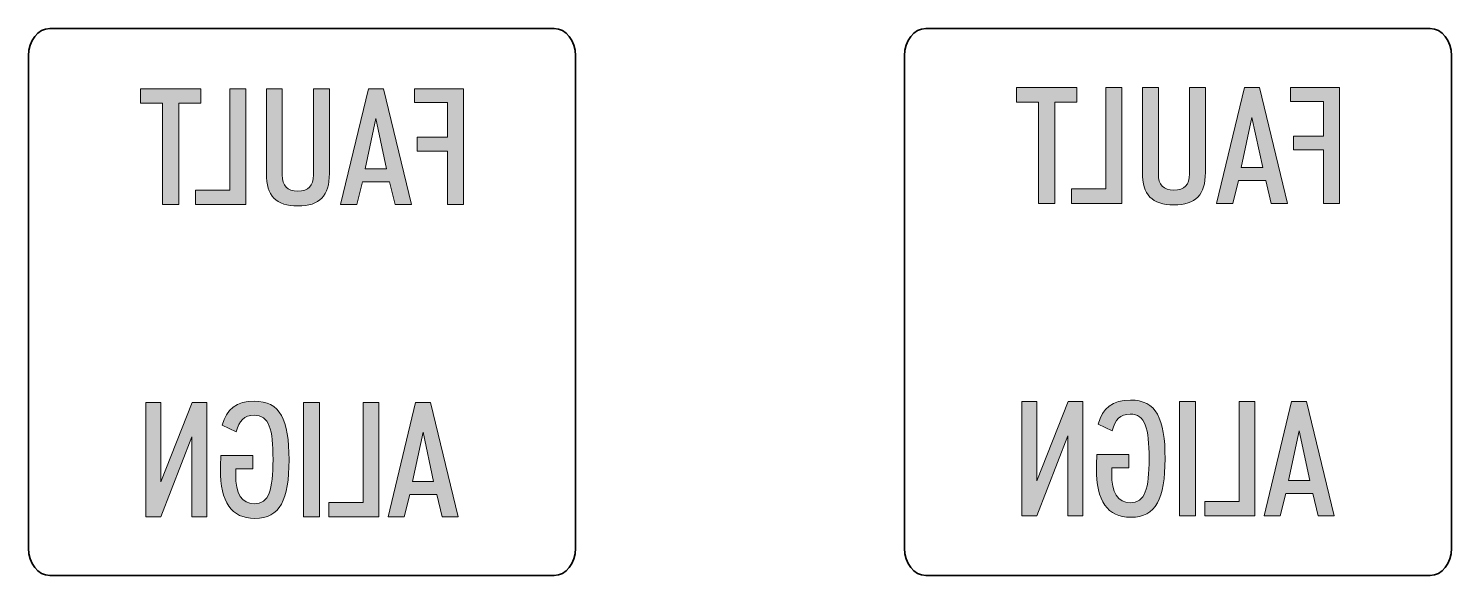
# Model space of a CAD drawing. Header units: millimetres. Extents: x 8 to 201, y 31 to 295.
# Drawn here: x 142.24 to 178.66, y 257.36 to 271.36 of the extents above; entities that cross this region are included whole.
import ezdxf

# ---------------------------------------------------------------- set-up
doc = ezdxf.new("R2010")
doc.units = ezdxf.units.MM
doc.header["$MEASUREMENT"] = 0
doc.layers.add('Layer 1', color=7, linetype='Continuous', lineweight=0)

# ---------------------------------------------------------------- blocks, each defined once
blk = doc.blocks.new('Block_2')
at = {"layer": 'Layer 1', "true_color": 0x1d1e1b, "transparency": 33554687}
h = blk.add_hatch(color=250, dxfattribs=at)
h.dxf.hatch_style = 2
edge = h.paths.add_edge_path()
edge.add_spline(control_points=[(146.802, 258.859), (146.802, 258.859), (146.416, 258.859), (146.416, 258.859), (146.416, 258.859), (146.416, 260.907), (146.416, 260.907), (146.416, 260.907), (145.62, 258.859), (145.62, 258.859), (145.62, 258.859), (145.24, 258.859), (145.24, 258.859), (145.24, 258.859), (145.24, 261.785), (145.24, 261.785), (145.24, 261.785), (145.625, 261.785), (145.625, 261.785), (145.625, 261.785), (145.625, 259.753), (145.625, 259.753), (145.625, 259.753), (146.425, 261.785), (146.425, 261.785), (146.425, 261.785), (146.802, 261.785), (146.802, 261.785), (146.802, 261.785), (146.802, 258.859), (146.802, 258.859)], knot_values=[0, 0, 0, 0, 1, 1, 1, 2, 2, 2, 3, 3, 3, 4, 4, 4, 5, 5, 5, 6, 6, 6, 7, 7, 7, 8, 8, 8, 9, 9, 9, 10, 10, 10, 10], degree=3, periodic=0)
h = blk.add_hatch(color=250, dxfattribs=at)
h.dxf.hatch_style = 2
edge = h.paths.add_edge_path()
edge.add_spline(control_points=[(147.162, 260.431), (147.162, 260.431), (147.975, 260.431), (147.975, 260.431), (147.975, 260.431), (147.975, 260.086), (147.975, 260.086), (147.975, 260.086), (147.543, 260.086), (147.543, 260.086), (147.539, 260.037), (147.539, 259.991), (147.539, 259.946), (147.539, 259.45), (147.695, 259.195), (148.013, 259.195), (148.394, 259.195), (148.495, 259.548), (148.495, 260.328), (148.495, 261.104), (148.398, 261.461), (148.013, 261.461), (147.763, 261.461), (147.615, 261.321), (147.555, 261.038), (147.555, 261.038), (147.196, 261.206), (147.196, 261.206), (147.297, 261.617), (147.568, 261.822), (148.017, 261.822), (148.677, 261.822), (148.906, 261.35), (148.906, 260.32), (148.906, 259.298), (148.673, 258.822), (148.03, 258.822), (147.424, 258.822), (147.149, 259.232), (147.149, 260.082), (147.149, 260.188), (147.153, 260.307), (147.162, 260.431)], knot_values=[0, 0, 0, 0, 1, 1, 1, 2, 2, 2, 3, 3, 3, 4, 4, 4, 5, 5, 5, 6, 6, 6, 7, 7, 7, 8, 8, 8, 9, 9, 9, 10, 10, 10, 11, 11, 11, 12, 12, 12, 13, 13, 13, 14, 14, 14, 14], degree=3, periodic=0)
h = blk.add_hatch(color=250, dxfattribs=at)
h.dxf.hatch_style = 2
edge = h.paths.add_edge_path()
edge.add_spline(control_points=[(149.681, 258.859), (149.681, 258.859), (149.274, 258.859), (149.274, 258.859), (149.274, 258.859), (149.274, 261.785), (149.274, 261.785), (149.274, 261.785), (149.681, 261.785), (149.681, 261.785), (149.681, 261.785), (149.681, 258.859), (149.681, 258.859)], knot_values=[0, 0, 0, 0, 1, 1, 1, 2, 2, 2, 3, 3, 3, 4, 4, 4, 4], degree=3, periodic=0)
h = blk.add_hatch(color=250, dxfattribs=at)
h.dxf.hatch_style = 2
edge = h.paths.add_edge_path()
edge.add_spline(control_points=[(151.205, 258.859), (151.205, 258.859), (149.926, 258.859), (149.926, 258.859), (149.926, 258.859), (149.926, 259.224), (149.926, 259.224), (149.926, 259.224), (150.798, 259.224), (150.798, 259.224), (150.798, 259.224), (150.798, 261.785), (150.798, 261.785), (150.798, 261.785), (151.205, 261.785), (151.205, 261.785), (151.205, 261.785), (151.205, 258.859), (151.205, 258.859)], knot_values=[0, 0, 0, 0, 1, 1, 1, 2, 2, 2, 3, 3, 3, 4, 4, 4, 5, 5, 5, 6, 6, 6, 6], degree=3, periodic=0)
h = blk.add_hatch(color=250, dxfattribs=at)
h.dxf.hatch_style = 2
edge = h.paths.add_edge_path()
edge.add_spline(control_points=[(152.335, 261.03), (152.335, 261.03), (152.064, 259.762), (152.064, 259.762), (152.064, 259.762), (152.606, 259.762), (152.606, 259.762), (152.606, 259.762), (152.335, 261.03), (152.335, 261.03)], knot_values=[0, 0, 0, 0, 1, 1, 1, 2, 2, 2, 3, 3, 3, 3], degree=3, periodic=0)
edge = h.paths.add_edge_path()
edge.add_spline(control_points=[(153.233, 258.859), (153.233, 258.859), (152.822, 258.859), (152.822, 258.859), (152.822, 258.859), (152.683, 259.433), (152.683, 259.433), (152.683, 259.433), (151.992, 259.433), (151.992, 259.433), (151.992, 259.433), (151.848, 258.859), (151.848, 258.859), (151.848, 258.859), (151.438, 258.859), (151.438, 258.859), (151.438, 258.859), (152.145, 261.785), (152.145, 261.785), (152.145, 261.785), (152.526, 261.785), (152.526, 261.785), (152.526, 261.785), (153.233, 258.859), (153.233, 258.859)], knot_values=[0, 0, 0, 0, 1, 1, 1, 2, 2, 2, 3, 3, 3, 4, 4, 4, 5, 5, 5, 6, 6, 6, 7, 7, 7, 8, 8, 8, 8], degree=3, periodic=0)
at = {"layer": 'Layer 1'}
for points, knots in [([(146.802, 258.859), (146.802, 258.859), (146.416, 258.859), (146.416, 258.859), (146.416, 258.859), (146.416, 260.907), (146.416, 260.907), (146.416, 260.907), (145.62, 258.859), (145.62, 258.859), (145.62, 258.859), (145.24, 258.859), (145.24, 258.859), (145.24, 258.859), (145.24, 261.785), (145.24, 261.785), (145.24, 261.785), (145.625, 261.785), (145.625, 261.785), (145.625, 261.785), (145.625, 259.753), (145.625, 259.753), (145.625, 259.753), (146.425, 261.785), (146.425, 261.785), (146.425, 261.785), (146.802, 261.785), (146.802, 261.785), (146.802, 261.785), (146.802, 258.859), (146.802, 258.859)], [0, 0, 0, 0, 1, 1, 1, 2, 2, 2, 3, 3, 3, 4, 4, 4, 5, 5, 5, 6, 6, 6, 7, 7, 7, 8, 8, 8, 9, 9, 9, 10, 10, 10, 10]), ([(147.162, 260.431), (147.162, 260.431), (147.975, 260.431), (147.975, 260.431), (147.975, 260.431), (147.975, 260.086), (147.975, 260.086), (147.975, 260.086), (147.543, 260.086), (147.543, 260.086), (147.539, 260.037), (147.539, 259.991), (147.539, 259.946), (147.539, 259.45), (147.695, 259.195), (148.013, 259.195), (148.394, 259.195), (148.495, 259.548), (148.495, 260.328), (148.495, 261.104), (148.398, 261.461), (148.013, 261.461), (147.763, 261.461), (147.615, 261.321), (147.555, 261.038), (147.555, 261.038), (147.196, 261.206), (147.196, 261.206), (147.297, 261.617), (147.568, 261.822), (148.017, 261.822), (148.677, 261.822), (148.906, 261.35), (148.906, 260.32), (148.906, 259.298), (148.673, 258.822), (148.03, 258.822), (147.424, 258.822), (147.149, 259.232), (147.149, 260.082), (147.149, 260.188), (147.153, 260.307), (147.162, 260.431)], [0, 0, 0, 0, 1, 1, 1, 2, 2, 2, 3, 3, 3, 4, 4, 4, 5, 5, 5, 6, 6, 6, 7, 7, 7, 8, 8, 8, 9, 9, 9, 10, 10, 10, 11, 11, 11, 12, 12, 12, 13, 13, 13, 14, 14, 14, 14]), ([(149.681, 258.859), (149.681, 258.859), (149.274, 258.859), (149.274, 258.859), (149.274, 258.859), (149.274, 261.785), (149.274, 261.785), (149.274, 261.785), (149.681, 261.785), (149.681, 261.785), (149.681, 261.785), (149.681, 258.859), (149.681, 258.859)], [0, 0, 0, 0, 1, 1, 1, 2, 2, 2, 3, 3, 3, 4, 4, 4, 4]), ([(151.205, 258.859), (151.205, 258.859), (149.926, 258.859), (149.926, 258.859), (149.926, 258.859), (149.926, 259.224), (149.926, 259.224), (149.926, 259.224), (150.798, 259.224), (150.798, 259.224), (150.798, 259.224), (150.798, 261.785), (150.798, 261.785), (150.798, 261.785), (151.205, 261.785), (151.205, 261.785), (151.205, 261.785), (151.205, 258.859), (151.205, 258.859)], [0, 0, 0, 0, 1, 1, 1, 2, 2, 2, 3, 3, 3, 4, 4, 4, 5, 5, 5, 6, 6, 6, 6]), ([(153.233, 258.859), (153.233, 258.859), (152.822, 258.859), (152.822, 258.859), (152.822, 258.859), (152.683, 259.433), (152.683, 259.433), (152.683, 259.433), (151.992, 259.433), (151.992, 259.433), (151.992, 259.433), (151.848, 258.859), (151.848, 258.859), (151.848, 258.859), (151.438, 258.859), (151.438, 258.859), (151.438, 258.859), (152.145, 261.785), (152.145, 261.785), (152.145, 261.785), (152.526, 261.785), (152.526, 261.785), (152.526, 261.785), (153.233, 258.859), (153.233, 258.859)], [0, 0, 0, 0, 1, 1, 1, 2, 2, 2, 3, 3, 3, 4, 4, 4, 5, 5, 5, 6, 6, 6, 7, 7, 7, 8, 8, 8, 8]), ([(152.335, 261.03), (152.335, 261.03), (152.064, 259.762), (152.064, 259.762), (152.064, 259.762), (152.606, 259.762), (152.606, 259.762), (152.606, 259.762), (152.335, 261.03), (152.335, 261.03)], [0, 0, 0, 0, 1, 1, 1, 2, 2, 2, 3, 3, 3, 3])]:
    blk.add_open_spline(points, degree=3, knots=knots, dxfattribs=at)
blk = doc.blocks.new('Block_3')
at = {"layer": 'Layer 1', "true_color": 0x1d1e1b, "transparency": 33554687}
h = blk.add_hatch(color=250, dxfattribs=at)
h.dxf.hatch_style = 2
edge = h.paths.add_edge_path()
edge.add_spline(control_points=[(146.084, 266.854), (146.084, 266.854), (145.668, 266.854), (145.668, 266.854), (145.668, 266.854), (145.668, 269.447), (145.668, 269.447), (145.668, 269.447), (145.102, 269.447), (145.102, 269.447), (145.102, 269.447), (145.102, 269.817), (145.102, 269.817), (145.102, 269.817), (146.649, 269.817), (146.649, 269.817), (146.649, 269.817), (146.649, 269.447), (146.649, 269.447), (146.649, 269.447), (146.084, 269.447), (146.084, 269.447), (146.084, 269.447), (146.084, 266.854), (146.084, 266.854)], knot_values=[0, 0, 0, 0, 1, 1, 1, 2, 2, 2, 3, 3, 3, 4, 4, 4, 5, 5, 5, 6, 6, 6, 7, 7, 7, 8, 8, 8, 8], degree=3, periodic=0)
h = blk.add_hatch(color=250, dxfattribs=at)
h.dxf.hatch_style = 2
edge = h.paths.add_edge_path()
edge.add_spline(control_points=[(147.802, 266.854), (147.802, 266.854), (146.508, 266.854), (146.508, 266.854), (146.508, 266.854), (146.508, 267.224), (146.508, 267.224), (146.508, 267.224), (147.391, 267.224), (147.391, 267.224), (147.391, 267.224), (147.391, 269.817), (147.391, 269.817), (147.391, 269.817), (147.802, 269.817), (147.802, 269.817), (147.802, 269.817), (147.802, 266.854), (147.802, 266.854)], knot_values=[0, 0, 0, 0, 1, 1, 1, 2, 2, 2, 3, 3, 3, 4, 4, 4, 5, 5, 5, 6, 6, 6, 6], degree=3, periodic=0)
h = blk.add_hatch(color=250, dxfattribs=at)
h.dxf.hatch_style = 2
edge = h.paths.add_edge_path()
edge.add_spline(control_points=[(149.937, 267.644), (149.937, 267.074), (149.693, 266.817), (149.131, 266.817), (148.57, 266.817), (148.325, 267.074), (148.325, 267.644), (148.325, 267.644), (148.325, 269.817), (148.325, 269.817), (148.325, 269.817), (148.733, 269.817), (148.733, 269.817), (148.733, 269.817), (148.733, 267.611), (148.733, 267.611), (148.733, 267.328), (148.861, 267.195), (149.131, 267.195), (149.401, 267.195), (149.53, 267.328), (149.53, 267.611), (149.53, 267.611), (149.53, 269.817), (149.53, 269.817), (149.53, 269.817), (149.937, 269.817), (149.937, 269.817), (149.937, 269.817), (149.937, 267.644), (149.937, 267.644)], knot_values=[0, 0, 0, 0, 1, 1, 1, 2, 2, 2, 3, 3, 3, 4, 4, 4, 5, 5, 5, 6, 6, 6, 7, 7, 7, 8, 8, 8, 9, 9, 9, 10, 10, 10, 10], degree=3, periodic=0)
h = blk.add_hatch(color=250, dxfattribs=at)
h.dxf.hatch_style = 2
edge = h.paths.add_edge_path()
edge.add_spline(control_points=[(151.128, 269.052), (151.128, 269.052), (150.854, 267.768), (150.854, 267.768), (150.854, 267.768), (151.403, 267.768), (151.403, 267.768), (151.403, 267.768), (151.128, 269.052), (151.128, 269.052)], knot_values=[0, 0, 0, 0, 1, 1, 1, 2, 2, 2, 3, 3, 3, 3], degree=3, periodic=0)
edge = h.paths.add_edge_path()
edge.add_spline(control_points=[(152.037, 266.854), (152.037, 266.854), (151.621, 266.854), (151.621, 266.854), (151.621, 266.854), (151.48, 267.436), (151.48, 267.436), (151.48, 267.436), (150.781, 267.436), (150.781, 267.436), (150.781, 267.436), (150.636, 266.854), (150.636, 266.854), (150.636, 266.854), (150.22, 266.854), (150.22, 266.854), (150.22, 266.854), (150.936, 269.817), (150.936, 269.817), (150.936, 269.817), (151.321, 269.817), (151.321, 269.817), (151.321, 269.817), (152.037, 266.854), (152.037, 266.854)], knot_values=[0, 0, 0, 0, 1, 1, 1, 2, 2, 2, 3, 3, 3, 4, 4, 4, 5, 5, 5, 6, 6, 6, 7, 7, 7, 8, 8, 8, 8], degree=3, periodic=0)
h = blk.add_hatch(color=250, dxfattribs=at)
h.dxf.hatch_style = 2
edge = h.paths.add_edge_path()
edge.add_spline(control_points=[(153.371, 266.854), (153.371, 266.854), (152.959, 266.854), (152.959, 266.854), (152.959, 266.854), (152.959, 268.221), (152.959, 268.221), (152.959, 268.221), (152.188, 268.221), (152.188, 268.221), (152.188, 268.221), (152.188, 268.575), (152.188, 268.575), (152.188, 268.575), (152.959, 268.575), (152.959, 268.575), (152.959, 268.575), (152.959, 269.46), (152.959, 269.46), (152.959, 269.46), (152.119, 269.46), (152.119, 269.46), (152.119, 269.46), (152.119, 269.817), (152.119, 269.817), (152.119, 269.817), (153.371, 269.817), (153.371, 269.817), (153.371, 269.817), (153.371, 266.854), (153.371, 266.854)], knot_values=[0, 0, 0, 0, 1, 1, 1, 2, 2, 2, 3, 3, 3, 4, 4, 4, 5, 5, 5, 6, 6, 6, 7, 7, 7, 8, 8, 8, 9, 9, 9, 10, 10, 10, 10], degree=3, periodic=0)
at = {"layer": 'Layer 1'}
for points, knots in [([(146.084, 266.854), (146.084, 266.854), (145.668, 266.854), (145.668, 266.854), (145.668, 266.854), (145.668, 269.447), (145.668, 269.447), (145.668, 269.447), (145.102, 269.447), (145.102, 269.447), (145.102, 269.447), (145.102, 269.817), (145.102, 269.817), (145.102, 269.817), (146.649, 269.817), (146.649, 269.817), (146.649, 269.817), (146.649, 269.447), (146.649, 269.447), (146.649, 269.447), (146.084, 269.447), (146.084, 269.447), (146.084, 269.447), (146.084, 266.854), (146.084, 266.854)], [0, 0, 0, 0, 1, 1, 1, 2, 2, 2, 3, 3, 3, 4, 4, 4, 5, 5, 5, 6, 6, 6, 7, 7, 7, 8, 8, 8, 8]), ([(147.802, 266.854), (147.802, 266.854), (146.508, 266.854), (146.508, 266.854), (146.508, 266.854), (146.508, 267.224), (146.508, 267.224), (146.508, 267.224), (147.391, 267.224), (147.391, 267.224), (147.391, 267.224), (147.391, 269.817), (147.391, 269.817), (147.391, 269.817), (147.802, 269.817), (147.802, 269.817), (147.802, 269.817), (147.802, 266.854), (147.802, 266.854)], [0, 0, 0, 0, 1, 1, 1, 2, 2, 2, 3, 3, 3, 4, 4, 4, 5, 5, 5, 6, 6, 6, 6]), ([(149.937, 267.644), (149.937, 267.074), (149.693, 266.817), (149.131, 266.817), (148.57, 266.817), (148.325, 267.074), (148.325, 267.644), (148.325, 267.644), (148.325, 269.817), (148.325, 269.817), (148.325, 269.817), (148.733, 269.817), (148.733, 269.817), (148.733, 269.817), (148.733, 267.611), (148.733, 267.611), (148.733, 267.328), (148.861, 267.195), (149.131, 267.195), (149.401, 267.195), (149.53, 267.328), (149.53, 267.611), (149.53, 267.611), (149.53, 269.817), (149.53, 269.817), (149.53, 269.817), (149.937, 269.817), (149.937, 269.817), (149.937, 269.817), (149.937, 267.644), (149.937, 267.644)], [0, 0, 0, 0, 1, 1, 1, 2, 2, 2, 3, 3, 3, 4, 4, 4, 5, 5, 5, 6, 6, 6, 7, 7, 7, 8, 8, 8, 9, 9, 9, 10, 10, 10, 10]), ([(152.037, 266.854), (152.037, 266.854), (151.621, 266.854), (151.621, 266.854), (151.621, 266.854), (151.48, 267.436), (151.48, 267.436), (151.48, 267.436), (150.781, 267.436), (150.781, 267.436), (150.781, 267.436), (150.636, 266.854), (150.636, 266.854), (150.636, 266.854), (150.22, 266.854), (150.22, 266.854), (150.22, 266.854), (150.936, 269.817), (150.936, 269.817), (150.936, 269.817), (151.321, 269.817), (151.321, 269.817), (151.321, 269.817), (152.037, 266.854), (152.037, 266.854)], [0, 0, 0, 0, 1, 1, 1, 2, 2, 2, 3, 3, 3, 4, 4, 4, 5, 5, 5, 6, 6, 6, 7, 7, 7, 8, 8, 8, 8]), ([(153.371, 266.854), (153.371, 266.854), (152.959, 266.854), (152.959, 266.854), (152.959, 266.854), (152.959, 268.221), (152.959, 268.221), (152.959, 268.221), (152.188, 268.221), (152.188, 268.221), (152.188, 268.221), (152.188, 268.575), (152.188, 268.575), (152.188, 268.575), (152.959, 268.575), (152.959, 268.575), (152.959, 268.575), (152.959, 269.46), (152.959, 269.46), (152.959, 269.46), (152.119, 269.46), (152.119, 269.46), (152.119, 269.46), (152.119, 269.817), (152.119, 269.817), (152.119, 269.817), (153.371, 269.817), (153.371, 269.817), (153.371, 269.817), (153.371, 266.854), (153.371, 266.854)], [0, 0, 0, 0, 1, 1, 1, 2, 2, 2, 3, 3, 3, 4, 4, 4, 5, 5, 5, 6, 6, 6, 7, 7, 7, 8, 8, 8, 9, 9, 9, 10, 10, 10, 10]), ([(151.128, 269.052), (151.128, 269.052), (150.854, 267.768), (150.854, 267.768), (150.854, 267.768), (151.403, 267.768), (151.403, 267.768), (151.403, 267.768), (151.128, 269.052), (151.128, 269.052)], [0, 0, 0, 0, 1, 1, 1, 2, 2, 2, 3, 3, 3, 3])]:
    blk.add_open_spline(points, degree=3, knots=knots, dxfattribs=at)
blk = doc.blocks.new('Block_52')
at = {"layer": 'Layer 1', "true_color": 0x1d1e1b, "transparency": 33554687}
h = blk.add_hatch(color=250, dxfattribs=at)
h.dxf.hatch_style = 2
edge = h.paths.add_edge_path()
edge.add_spline(control_points=[(169.221, 258.887), (169.221, 258.887), (168.836, 258.887), (168.836, 258.887), (168.836, 258.887), (168.836, 260.935), (168.836, 260.935), (168.836, 260.935), (168.04, 258.887), (168.04, 258.887), (168.04, 258.887), (167.659, 258.887), (167.659, 258.887), (167.659, 258.887), (167.659, 261.813), (167.659, 261.813), (167.659, 261.813), (168.044, 261.813), (168.044, 261.813), (168.044, 261.813), (168.044, 259.782), (168.044, 259.782), (168.044, 259.782), (168.844, 261.813), (168.844, 261.813), (168.844, 261.813), (169.221, 261.813), (169.221, 261.813), (169.221, 261.813), (169.221, 258.887), (169.221, 258.887)], knot_values=[0, 0, 0, 0, 1, 1, 1, 2, 2, 2, 3, 3, 3, 4, 4, 4, 5, 5, 5, 6, 6, 6, 7, 7, 7, 8, 8, 8, 9, 9, 9, 10, 10, 10, 10], degree=3, periodic=0)
h = blk.add_hatch(color=250, dxfattribs=at)
h.dxf.hatch_style = 2
edge = h.paths.add_edge_path()
edge.add_spline(control_points=[(169.581, 260.459), (169.581, 260.459), (170.394, 260.459), (170.394, 260.459), (170.394, 260.459), (170.394, 260.114), (170.394, 260.114), (170.394, 260.114), (169.962, 260.114), (169.962, 260.114), (169.958, 260.065), (169.958, 260.02), (169.958, 259.974), (169.958, 259.478), (170.114, 259.223), (170.432, 259.223), (170.813, 259.223), (170.915, 259.576), (170.915, 260.356), (170.915, 261.132), (170.817, 261.489), (170.432, 261.489), (170.182, 261.489), (170.034, 261.349), (169.974, 261.066), (169.974, 261.066), (169.615, 261.234), (169.615, 261.234), (169.716, 261.645), (169.987, 261.85), (170.436, 261.85), (171.097, 261.85), (171.325, 261.378), (171.325, 260.348), (171.325, 259.326), (171.092, 258.85), (170.449, 258.85), (169.843, 258.85), (169.568, 259.26), (169.568, 260.11), (169.568, 260.217), (169.572, 260.336), (169.581, 260.459)], knot_values=[0, 0, 0, 0, 1, 1, 1, 2, 2, 2, 3, 3, 3, 4, 4, 4, 5, 5, 5, 6, 6, 6, 7, 7, 7, 8, 8, 8, 9, 9, 9, 10, 10, 10, 11, 11, 11, 12, 12, 12, 13, 13, 13, 14, 14, 14, 14], degree=3, periodic=0)
h = blk.add_hatch(color=250, dxfattribs=at)
h.dxf.hatch_style = 2
edge = h.paths.add_edge_path()
edge.add_spline(control_points=[(172.1, 258.887), (172.1, 258.887), (171.693, 258.887), (171.693, 258.887), (171.693, 258.887), (171.693, 261.813), (171.693, 261.813), (171.693, 261.813), (172.1, 261.813), (172.1, 261.813), (172.1, 261.813), (172.1, 258.887), (172.1, 258.887)], knot_values=[0, 0, 0, 0, 1, 1, 1, 2, 2, 2, 3, 3, 3, 4, 4, 4, 4], degree=3, periodic=0)
h = blk.add_hatch(color=250, dxfattribs=at)
h.dxf.hatch_style = 2
edge = h.paths.add_edge_path()
edge.add_spline(control_points=[(173.624, 258.887), (173.624, 258.887), (172.346, 258.887), (172.346, 258.887), (172.346, 258.887), (172.346, 259.252), (172.346, 259.252), (172.346, 259.252), (173.218, 259.252), (173.218, 259.252), (173.218, 259.252), (173.218, 261.813), (173.218, 261.813), (173.218, 261.813), (173.624, 261.813), (173.624, 261.813), (173.624, 261.813), (173.624, 258.887), (173.624, 258.887)], knot_values=[0, 0, 0, 0, 1, 1, 1, 2, 2, 2, 3, 3, 3, 4, 4, 4, 5, 5, 5, 6, 6, 6, 6], degree=3, periodic=0)
h = blk.add_hatch(color=250, dxfattribs=at)
h.dxf.hatch_style = 2
edge = h.paths.add_edge_path()
edge.add_spline(control_points=[(174.754, 261.058), (174.754, 261.058), (174.483, 259.79), (174.483, 259.79), (174.483, 259.79), (175.025, 259.79), (175.025, 259.79), (175.025, 259.79), (174.754, 261.058), (174.754, 261.058)], knot_values=[0, 0, 0, 0, 1, 1, 1, 2, 2, 2, 3, 3, 3, 3], degree=3, periodic=0)
edge = h.paths.add_edge_path()
edge.add_spline(control_points=[(175.652, 258.887), (175.652, 258.887), (175.241, 258.887), (175.241, 258.887), (175.241, 258.887), (175.102, 259.461), (175.102, 259.461), (175.102, 259.461), (174.412, 259.461), (174.412, 259.461), (174.412, 259.461), (174.267, 258.887), (174.267, 258.887), (174.267, 258.887), (173.857, 258.887), (173.857, 258.887), (173.857, 258.887), (174.564, 261.813), (174.564, 261.813), (174.564, 261.813), (174.945, 261.813), (174.945, 261.813), (174.945, 261.813), (175.652, 258.887), (175.652, 258.887)], knot_values=[0, 0, 0, 0, 1, 1, 1, 2, 2, 2, 3, 3, 3, 4, 4, 4, 5, 5, 5, 6, 6, 6, 7, 7, 7, 8, 8, 8, 8], degree=3, periodic=0)
at = {"layer": 'Layer 1'}
for points, knots in [([(169.221, 258.887), (169.221, 258.887), (168.836, 258.887), (168.836, 258.887), (168.836, 258.887), (168.836, 260.935), (168.836, 260.935), (168.836, 260.935), (168.04, 258.887), (168.04, 258.887), (168.04, 258.887), (167.659, 258.887), (167.659, 258.887), (167.659, 258.887), (167.659, 261.813), (167.659, 261.813), (167.659, 261.813), (168.044, 261.813), (168.044, 261.813), (168.044, 261.813), (168.044, 259.782), (168.044, 259.782), (168.044, 259.782), (168.844, 261.813), (168.844, 261.813), (168.844, 261.813), (169.221, 261.813), (169.221, 261.813), (169.221, 261.813), (169.221, 258.887), (169.221, 258.887)], [0, 0, 0, 0, 1, 1, 1, 2, 2, 2, 3, 3, 3, 4, 4, 4, 5, 5, 5, 6, 6, 6, 7, 7, 7, 8, 8, 8, 9, 9, 9, 10, 10, 10, 10]), ([(169.581, 260.459), (169.581, 260.459), (170.394, 260.459), (170.394, 260.459), (170.394, 260.459), (170.394, 260.114), (170.394, 260.114), (170.394, 260.114), (169.962, 260.114), (169.962, 260.114), (169.958, 260.065), (169.958, 260.02), (169.958, 259.974), (169.958, 259.478), (170.114, 259.223), (170.432, 259.223), (170.813, 259.223), (170.915, 259.576), (170.915, 260.356), (170.915, 261.132), (170.817, 261.489), (170.432, 261.489), (170.182, 261.489), (170.034, 261.349), (169.974, 261.066), (169.974, 261.066), (169.615, 261.234), (169.615, 261.234), (169.716, 261.645), (169.987, 261.85), (170.436, 261.85), (171.097, 261.85), (171.325, 261.378), (171.325, 260.348), (171.325, 259.326), (171.092, 258.85), (170.449, 258.85), (169.843, 258.85), (169.568, 259.26), (169.568, 260.11), (169.568, 260.217), (169.572, 260.336), (169.581, 260.459)], [0, 0, 0, 0, 1, 1, 1, 2, 2, 2, 3, 3, 3, 4, 4, 4, 5, 5, 5, 6, 6, 6, 7, 7, 7, 8, 8, 8, 9, 9, 9, 10, 10, 10, 11, 11, 11, 12, 12, 12, 13, 13, 13, 14, 14, 14, 14]), ([(172.1, 258.887), (172.1, 258.887), (171.693, 258.887), (171.693, 258.887), (171.693, 258.887), (171.693, 261.813), (171.693, 261.813), (171.693, 261.813), (172.1, 261.813), (172.1, 261.813), (172.1, 261.813), (172.1, 258.887), (172.1, 258.887)], [0, 0, 0, 0, 1, 1, 1, 2, 2, 2, 3, 3, 3, 4, 4, 4, 4]), ([(173.624, 258.887), (173.624, 258.887), (172.346, 258.887), (172.346, 258.887), (172.346, 258.887), (172.346, 259.252), (172.346, 259.252), (172.346, 259.252), (173.218, 259.252), (173.218, 259.252), (173.218, 259.252), (173.218, 261.813), (173.218, 261.813), (173.218, 261.813), (173.624, 261.813), (173.624, 261.813), (173.624, 261.813), (173.624, 258.887), (173.624, 258.887)], [0, 0, 0, 0, 1, 1, 1, 2, 2, 2, 3, 3, 3, 4, 4, 4, 5, 5, 5, 6, 6, 6, 6]), ([(175.652, 258.887), (175.652, 258.887), (175.241, 258.887), (175.241, 258.887), (175.241, 258.887), (175.102, 259.461), (175.102, 259.461), (175.102, 259.461), (174.412, 259.461), (174.412, 259.461), (174.412, 259.461), (174.267, 258.887), (174.267, 258.887), (174.267, 258.887), (173.857, 258.887), (173.857, 258.887), (173.857, 258.887), (174.564, 261.813), (174.564, 261.813), (174.564, 261.813), (174.945, 261.813), (174.945, 261.813), (174.945, 261.813), (175.652, 258.887), (175.652, 258.887)], [0, 0, 0, 0, 1, 1, 1, 2, 2, 2, 3, 3, 3, 4, 4, 4, 5, 5, 5, 6, 6, 6, 7, 7, 7, 8, 8, 8, 8]), ([(174.754, 261.058), (174.754, 261.058), (174.483, 259.79), (174.483, 259.79), (174.483, 259.79), (175.025, 259.79), (175.025, 259.79), (175.025, 259.79), (174.754, 261.058), (174.754, 261.058)], [0, 0, 0, 0, 1, 1, 1, 2, 2, 2, 3, 3, 3, 3])]:
    blk.add_open_spline(points, degree=3, knots=knots, dxfattribs=at)
blk = doc.blocks.new('Block_53')
at = {"layer": 'Layer 1', "true_color": 0x1d1e1b, "transparency": 33554687}
h = blk.add_hatch(color=250, dxfattribs=at)
h.dxf.hatch_style = 2
edge = h.paths.add_edge_path()
edge.add_spline(control_points=[(168.503, 266.882), (168.503, 266.882), (168.087, 266.882), (168.087, 266.882), (168.087, 266.882), (168.087, 269.475), (168.087, 269.475), (168.087, 269.475), (167.521, 269.475), (167.521, 269.475), (167.521, 269.475), (167.521, 269.845), (167.521, 269.845), (167.521, 269.845), (169.069, 269.845), (169.069, 269.845), (169.069, 269.845), (169.069, 269.475), (169.069, 269.475), (169.069, 269.475), (168.503, 269.475), (168.503, 269.475), (168.503, 269.475), (168.503, 266.882), (168.503, 266.882)], knot_values=[0, 0, 0, 0, 1, 1, 1, 2, 2, 2, 3, 3, 3, 4, 4, 4, 5, 5, 5, 6, 6, 6, 7, 7, 7, 8, 8, 8, 8], degree=3, periodic=0)
h = blk.add_hatch(color=250, dxfattribs=at)
h.dxf.hatch_style = 2
edge = h.paths.add_edge_path()
edge.add_spline(control_points=[(170.221, 266.882), (170.221, 266.882), (168.927, 266.882), (168.927, 266.882), (168.927, 266.882), (168.927, 267.252), (168.927, 267.252), (168.927, 267.252), (169.81, 267.252), (169.81, 267.252), (169.81, 267.252), (169.81, 269.845), (169.81, 269.845), (169.81, 269.845), (170.221, 269.845), (170.221, 269.845), (170.221, 269.845), (170.221, 266.882), (170.221, 266.882)], knot_values=[0, 0, 0, 0, 1, 1, 1, 2, 2, 2, 3, 3, 3, 4, 4, 4, 5, 5, 5, 6, 6, 6, 6], degree=3, periodic=0)
h = blk.add_hatch(color=250, dxfattribs=at)
h.dxf.hatch_style = 2
edge = h.paths.add_edge_path()
edge.add_spline(control_points=[(172.356, 267.672), (172.356, 267.102), (172.112, 266.845), (171.551, 266.845), (170.989, 266.845), (170.745, 267.102), (170.745, 267.672), (170.745, 267.672), (170.745, 269.845), (170.745, 269.845), (170.745, 269.845), (171.152, 269.845), (171.152, 269.845), (171.152, 269.845), (171.152, 267.639), (171.152, 267.639), (171.152, 267.356), (171.281, 267.223), (171.551, 267.223), (171.821, 267.223), (171.949, 267.356), (171.949, 267.639), (171.949, 267.639), (171.949, 269.845), (171.949, 269.845), (171.949, 269.845), (172.356, 269.845), (172.356, 269.845), (172.356, 269.845), (172.356, 267.672), (172.356, 267.672)], knot_values=[0, 0, 0, 0, 1, 1, 1, 2, 2, 2, 3, 3, 3, 4, 4, 4, 5, 5, 5, 6, 6, 6, 7, 7, 7, 8, 8, 8, 9, 9, 9, 10, 10, 10, 10], degree=3, periodic=0)
h = blk.add_hatch(color=250, dxfattribs=at)
h.dxf.hatch_style = 2
edge = h.paths.add_edge_path()
edge.add_spline(control_points=[(173.548, 269.08), (173.548, 269.08), (173.274, 267.797), (173.274, 267.797), (173.274, 267.797), (173.822, 267.797), (173.822, 267.797), (173.822, 267.797), (173.548, 269.08), (173.548, 269.08)], knot_values=[0, 0, 0, 0, 1, 1, 1, 2, 2, 2, 3, 3, 3, 3], degree=3, periodic=0)
edge = h.paths.add_edge_path()
edge.add_spline(control_points=[(174.457, 266.882), (174.457, 266.882), (174.041, 266.882), (174.041, 266.882), (174.041, 266.882), (173.899, 267.464), (173.899, 267.464), (173.899, 267.464), (173.201, 267.464), (173.201, 267.464), (173.201, 267.464), (173.055, 266.882), (173.055, 266.882), (173.055, 266.882), (172.639, 266.882), (172.639, 266.882), (172.639, 266.882), (173.355, 269.845), (173.355, 269.845), (173.355, 269.845), (173.741, 269.845), (173.741, 269.845), (173.741, 269.845), (174.457, 266.882), (174.457, 266.882)], knot_values=[0, 0, 0, 0, 1, 1, 1, 2, 2, 2, 3, 3, 3, 4, 4, 4, 5, 5, 5, 6, 6, 6, 7, 7, 7, 8, 8, 8, 8], degree=3, periodic=0)
h = blk.add_hatch(color=250, dxfattribs=at)
h.dxf.hatch_style = 2
edge = h.paths.add_edge_path()
edge.add_spline(control_points=[(175.79, 266.882), (175.79, 266.882), (175.378, 266.882), (175.378, 266.882), (175.378, 266.882), (175.378, 268.249), (175.378, 268.249), (175.378, 268.249), (174.607, 268.249), (174.607, 268.249), (174.607, 268.249), (174.607, 268.603), (174.607, 268.603), (174.607, 268.603), (175.378, 268.603), (175.378, 268.603), (175.378, 268.603), (175.378, 269.488), (175.378, 269.488), (175.378, 269.488), (174.538, 269.488), (174.538, 269.488), (174.538, 269.488), (174.538, 269.845), (174.538, 269.845), (174.538, 269.845), (175.79, 269.845), (175.79, 269.845), (175.79, 269.845), (175.79, 266.882), (175.79, 266.882)], knot_values=[0, 0, 0, 0, 1, 1, 1, 2, 2, 2, 3, 3, 3, 4, 4, 4, 5, 5, 5, 6, 6, 6, 7, 7, 7, 8, 8, 8, 9, 9, 9, 10, 10, 10, 10], degree=3, periodic=0)
at = {"layer": 'Layer 1'}
for points, knots in [([(168.503, 266.882), (168.503, 266.882), (168.087, 266.882), (168.087, 266.882), (168.087, 266.882), (168.087, 269.475), (168.087, 269.475), (168.087, 269.475), (167.521, 269.475), (167.521, 269.475), (167.521, 269.475), (167.521, 269.845), (167.521, 269.845), (167.521, 269.845), (169.069, 269.845), (169.069, 269.845), (169.069, 269.845), (169.069, 269.475), (169.069, 269.475), (169.069, 269.475), (168.503, 269.475), (168.503, 269.475), (168.503, 269.475), (168.503, 266.882), (168.503, 266.882)], [0, 0, 0, 0, 1, 1, 1, 2, 2, 2, 3, 3, 3, 4, 4, 4, 5, 5, 5, 6, 6, 6, 7, 7, 7, 8, 8, 8, 8]), ([(170.221, 266.882), (170.221, 266.882), (168.927, 266.882), (168.927, 266.882), (168.927, 266.882), (168.927, 267.252), (168.927, 267.252), (168.927, 267.252), (169.81, 267.252), (169.81, 267.252), (169.81, 267.252), (169.81, 269.845), (169.81, 269.845), (169.81, 269.845), (170.221, 269.845), (170.221, 269.845), (170.221, 269.845), (170.221, 266.882), (170.221, 266.882)], [0, 0, 0, 0, 1, 1, 1, 2, 2, 2, 3, 3, 3, 4, 4, 4, 5, 5, 5, 6, 6, 6, 6]), ([(172.356, 267.672), (172.356, 267.102), (172.112, 266.845), (171.551, 266.845), (170.989, 266.845), (170.745, 267.102), (170.745, 267.672), (170.745, 267.672), (170.745, 269.845), (170.745, 269.845), (170.745, 269.845), (171.152, 269.845), (171.152, 269.845), (171.152, 269.845), (171.152, 267.639), (171.152, 267.639), (171.152, 267.356), (171.281, 267.223), (171.551, 267.223), (171.821, 267.223), (171.949, 267.356), (171.949, 267.639), (171.949, 267.639), (171.949, 269.845), (171.949, 269.845), (171.949, 269.845), (172.356, 269.845), (172.356, 269.845), (172.356, 269.845), (172.356, 267.672), (172.356, 267.672)], [0, 0, 0, 0, 1, 1, 1, 2, 2, 2, 3, 3, 3, 4, 4, 4, 5, 5, 5, 6, 6, 6, 7, 7, 7, 8, 8, 8, 9, 9, 9, 10, 10, 10, 10]), ([(174.457, 266.882), (174.457, 266.882), (174.041, 266.882), (174.041, 266.882), (174.041, 266.882), (173.899, 267.464), (173.899, 267.464), (173.899, 267.464), (173.201, 267.464), (173.201, 267.464), (173.201, 267.464), (173.055, 266.882), (173.055, 266.882), (173.055, 266.882), (172.639, 266.882), (172.639, 266.882), (172.639, 266.882), (173.355, 269.845), (173.355, 269.845), (173.355, 269.845), (173.741, 269.845), (173.741, 269.845), (173.741, 269.845), (174.457, 266.882), (174.457, 266.882)], [0, 0, 0, 0, 1, 1, 1, 2, 2, 2, 3, 3, 3, 4, 4, 4, 5, 5, 5, 6, 6, 6, 7, 7, 7, 8, 8, 8, 8]), ([(175.79, 266.882), (175.79, 266.882), (175.378, 266.882), (175.378, 266.882), (175.378, 266.882), (175.378, 268.249), (175.378, 268.249), (175.378, 268.249), (174.607, 268.249), (174.607, 268.249), (174.607, 268.249), (174.607, 268.603), (174.607, 268.603), (174.607, 268.603), (175.378, 268.603), (175.378, 268.603), (175.378, 268.603), (175.378, 269.488), (175.378, 269.488), (175.378, 269.488), (174.538, 269.488), (174.538, 269.488), (174.538, 269.488), (174.538, 269.845), (174.538, 269.845), (174.538, 269.845), (175.79, 269.845), (175.79, 269.845), (175.79, 269.845), (175.79, 266.882), (175.79, 266.882)], [0, 0, 0, 0, 1, 1, 1, 2, 2, 2, 3, 3, 3, 4, 4, 4, 5, 5, 5, 6, 6, 6, 7, 7, 7, 8, 8, 8, 9, 9, 9, 10, 10, 10, 10]), ([(173.548, 269.08), (173.548, 269.08), (173.274, 267.797), (173.274, 267.797), (173.274, 267.797), (173.822, 267.797), (173.822, 267.797), (173.822, 267.797), (173.548, 269.08), (173.548, 269.08)], [0, 0, 0, 0, 1, 1, 1, 2, 2, 2, 3, 3, 3, 3])]:
    blk.add_open_spline(points, degree=3, knots=knots, dxfattribs=at)

msp = doc.modelspace()

# ---------------------------------------------------------------- linework, layer by layer
at = {"layer": 'Layer 1', "color": 250, "lineweight": 35, "true_color": 0x1d1d1b}
for points in [[(155.686, 271.359), (155.686, 271.359), (142.786, 271.359), (142.786, 271.359), (142.484, 271.359), (142.236, 271.044), (142.236, 270.659), (142.236, 270.659), (142.236, 258.059), (142.236, 258.059), (142.236, 257.674), (142.484, 257.359), (142.786, 257.359), (142.786, 257.359), (155.686, 257.359), (155.686, 257.359), (155.989, 257.359), (156.236, 257.674), (156.236, 258.059), (156.236, 258.059), (156.236, 270.659), (156.236, 270.659), (156.236, 271.044), (155.989, 271.359), (155.686, 271.359)], [(178.105, 271.359), (178.105, 271.359), (165.205, 271.359), (165.205, 271.359), (164.903, 271.359), (164.655, 271.044), (164.655, 270.659), (164.655, 270.659), (164.655, 258.059), (164.655, 258.059), (164.655, 257.674), (164.903, 257.359), (165.205, 257.359), (165.205, 257.359), (178.105, 257.359), (178.105, 257.359), (178.408, 257.359), (178.655, 257.674), (178.655, 258.059), (178.655, 258.059), (178.655, 270.659), (178.655, 270.659), (178.655, 271.044), (178.408, 271.359), (178.105, 271.359)]]:
    msp.add_open_spline(points, degree=3, knots=[0, 0, 0, 0, 1, 1, 1, 2, 2, 2, 3, 3, 3, 4, 4, 4, 5, 5, 5, 6, 6, 6, 7, 7, 7, 8, 8, 8, 8], dxfattribs=at)

# ---------------------------------------------------------------- block references
at = {"layer": 'Layer 1'}
for name in ['Block_3', 'Block_53', 'Block_2', 'Block_52']:
    msp.add_blockref(name, (0, 0), dxfattribs=at)

doc.saveas('drawing.dxf')
